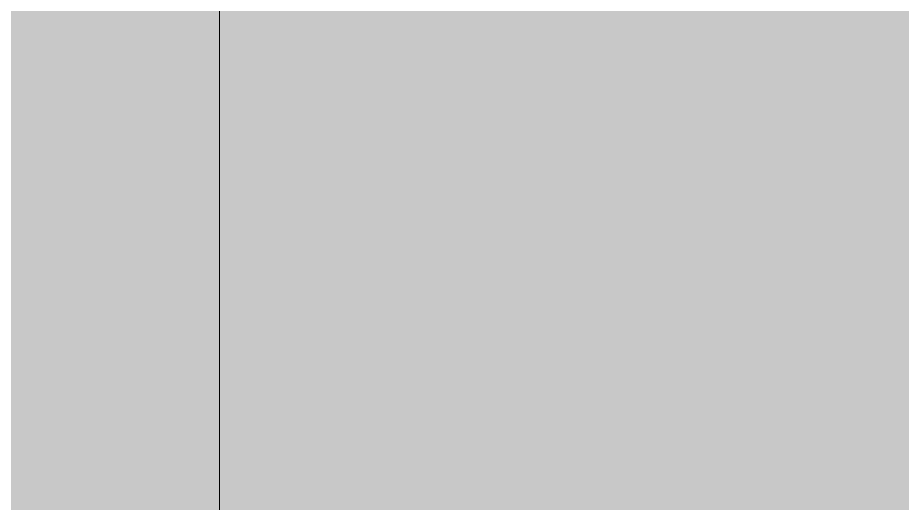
# Model space of a CAD drawing. Header units: inches. Extents: x -4169 to -1846, y 9706 to 12377.
# Drawn here: x -3465.19042 to -3465.17762, y 10638.04642 to 10638.05344 of the extents above; entities that cross this region are included whole.
import ezdxf

# ---------------------------------------------------------------- set-up
doc = ezdxf.new("R2010")
doc.units = ezdxf.units.IN
doc.header["$MEASUREMENT"] = 0
for name, color, linetype, lineweight in [('P-PIPE', 3, 'Continuous', 9), ('P-PIPE-1', 3, 'Continuous', 5), ('S-BEAM', 12, 'Continuous', 9)]:
    doc.layers.add(name, color=color, linetype=linetype, lineweight=lineweight)

# ---------------------------------------------------------------- blocks, each defined once
blk = doc.blocks.new('Dimension Lumber - LVL - 3_5X5_5-V113-ENLARGED RCP - 1ST FLOOR PLAN')
at = {"layer": 'S-BEAM'}
h = blk.add_hatch(color=256, dxfattribs=at)
h.paths.add_polyline_path([(-11.121123, -1.75), (33.65, -1.75), (33.65, 1.75), (-11.121123, 1.75)], flags=0)
h.paths.add_polyline_path([(-21.738763, -1.75), (-21.738763, 1.75), (-35.775, 1.75), (-35.775, -1.75)], flags=0)
h.paths.add_polyline_path([(-19.363763, -1.75), (-17.738763, -1.75), (-17.738763, 1.75), (-19.363763, 1.75)], flags=0)
h.paths.add_polyline_path([(-15.363763, -1.75), (-13.496123, -1.75), (-13.496123, 1.75), (-15.363763, 1.75)], flags=0)

msp = doc.modelspace()

# ---------------------------------------------------------------- hatches: boundary and pattern name
at = {"layer": 'P-PIPE-1'}
h = msp.add_hatch(color=256, dxfattribs=at)
h.paths.add_polyline_path([(-3465.1875, 10411.120865), (-3464, 10411.120865), (-3464, 10649.857928), (-3465.1875, 10649.857928), (-3465.1875, 10412.039396)], flags=0)
h.paths.add_polyline_path([(-3465.028405, 10668.807928), (-3464, 10668.807928), (-3464, 10669.057928), (-3465.1875, 10669.057928), (-3465.1875, 10668.807928), (-3465.057555, 10668.807928)], flags=0)
h.paths.add_polyline_path([(-3464.839689, 10707.207928), (-3464, 10707.207928), (-3464, 10707.457928), (-3465.1875, 10707.457928), (-3465.15838, 10707.207928), (-3464.892592, 10707.207928)], flags=0)
h.paths.add_polyline_path([(-3464, 10726.407928), (-3464, 10949.970865), (-3465.1875, 10949.970865), (-3465.15908, 10726.407928), (-3464.091477, 10726.407928)], flags=0)
h.paths.add_polyline_path([(-3465.028405, 10968.920865), (-3464, 10968.920865), (-3464, 10969.170865), (-3465.1875, 10969.170865), (-3465.167926, 10968.920865), (-3465.089648, 10968.920865)], flags=0)
h.paths.add_polyline_path([(-3464.169304, 11007.320865), (-3464, 11007.320865), (-3464, 11007.570865), (-3465.1875, 11007.570865), (-3465.169326, 11007.320865), (-3464.183975, 11007.320865)], flags=0)
h.paths.add_polyline_path([(-3464.839689, 11026.520865), (-3464, 11026.520865), (-3464, 11122.189396), (-3465.1875, 11122.189396), (-3465.170026, 11026.520865), (-3464.94691, 11026.520865)], flags=0)

# ---------------------------------------------------------------- linework, layer by layer
at = {"layer": 'P-PIPE'}
msp.add_line((-3465.1875, 10411.120865), (-3465.1875, 10649.857928), dxfattribs=at)

# ---------------------------------------------------------------- block references
at = {"layer": 'S-BEAM'}
msp.add_blockref('Dimension Lumber - LVL - 3_5X5_5-V113-ENLARGED RCP - 1ST FLOOR PLAN', (-3443.448737, 10639.789396), dxfattribs=at)

doc.saveas('drawing.dxf')
